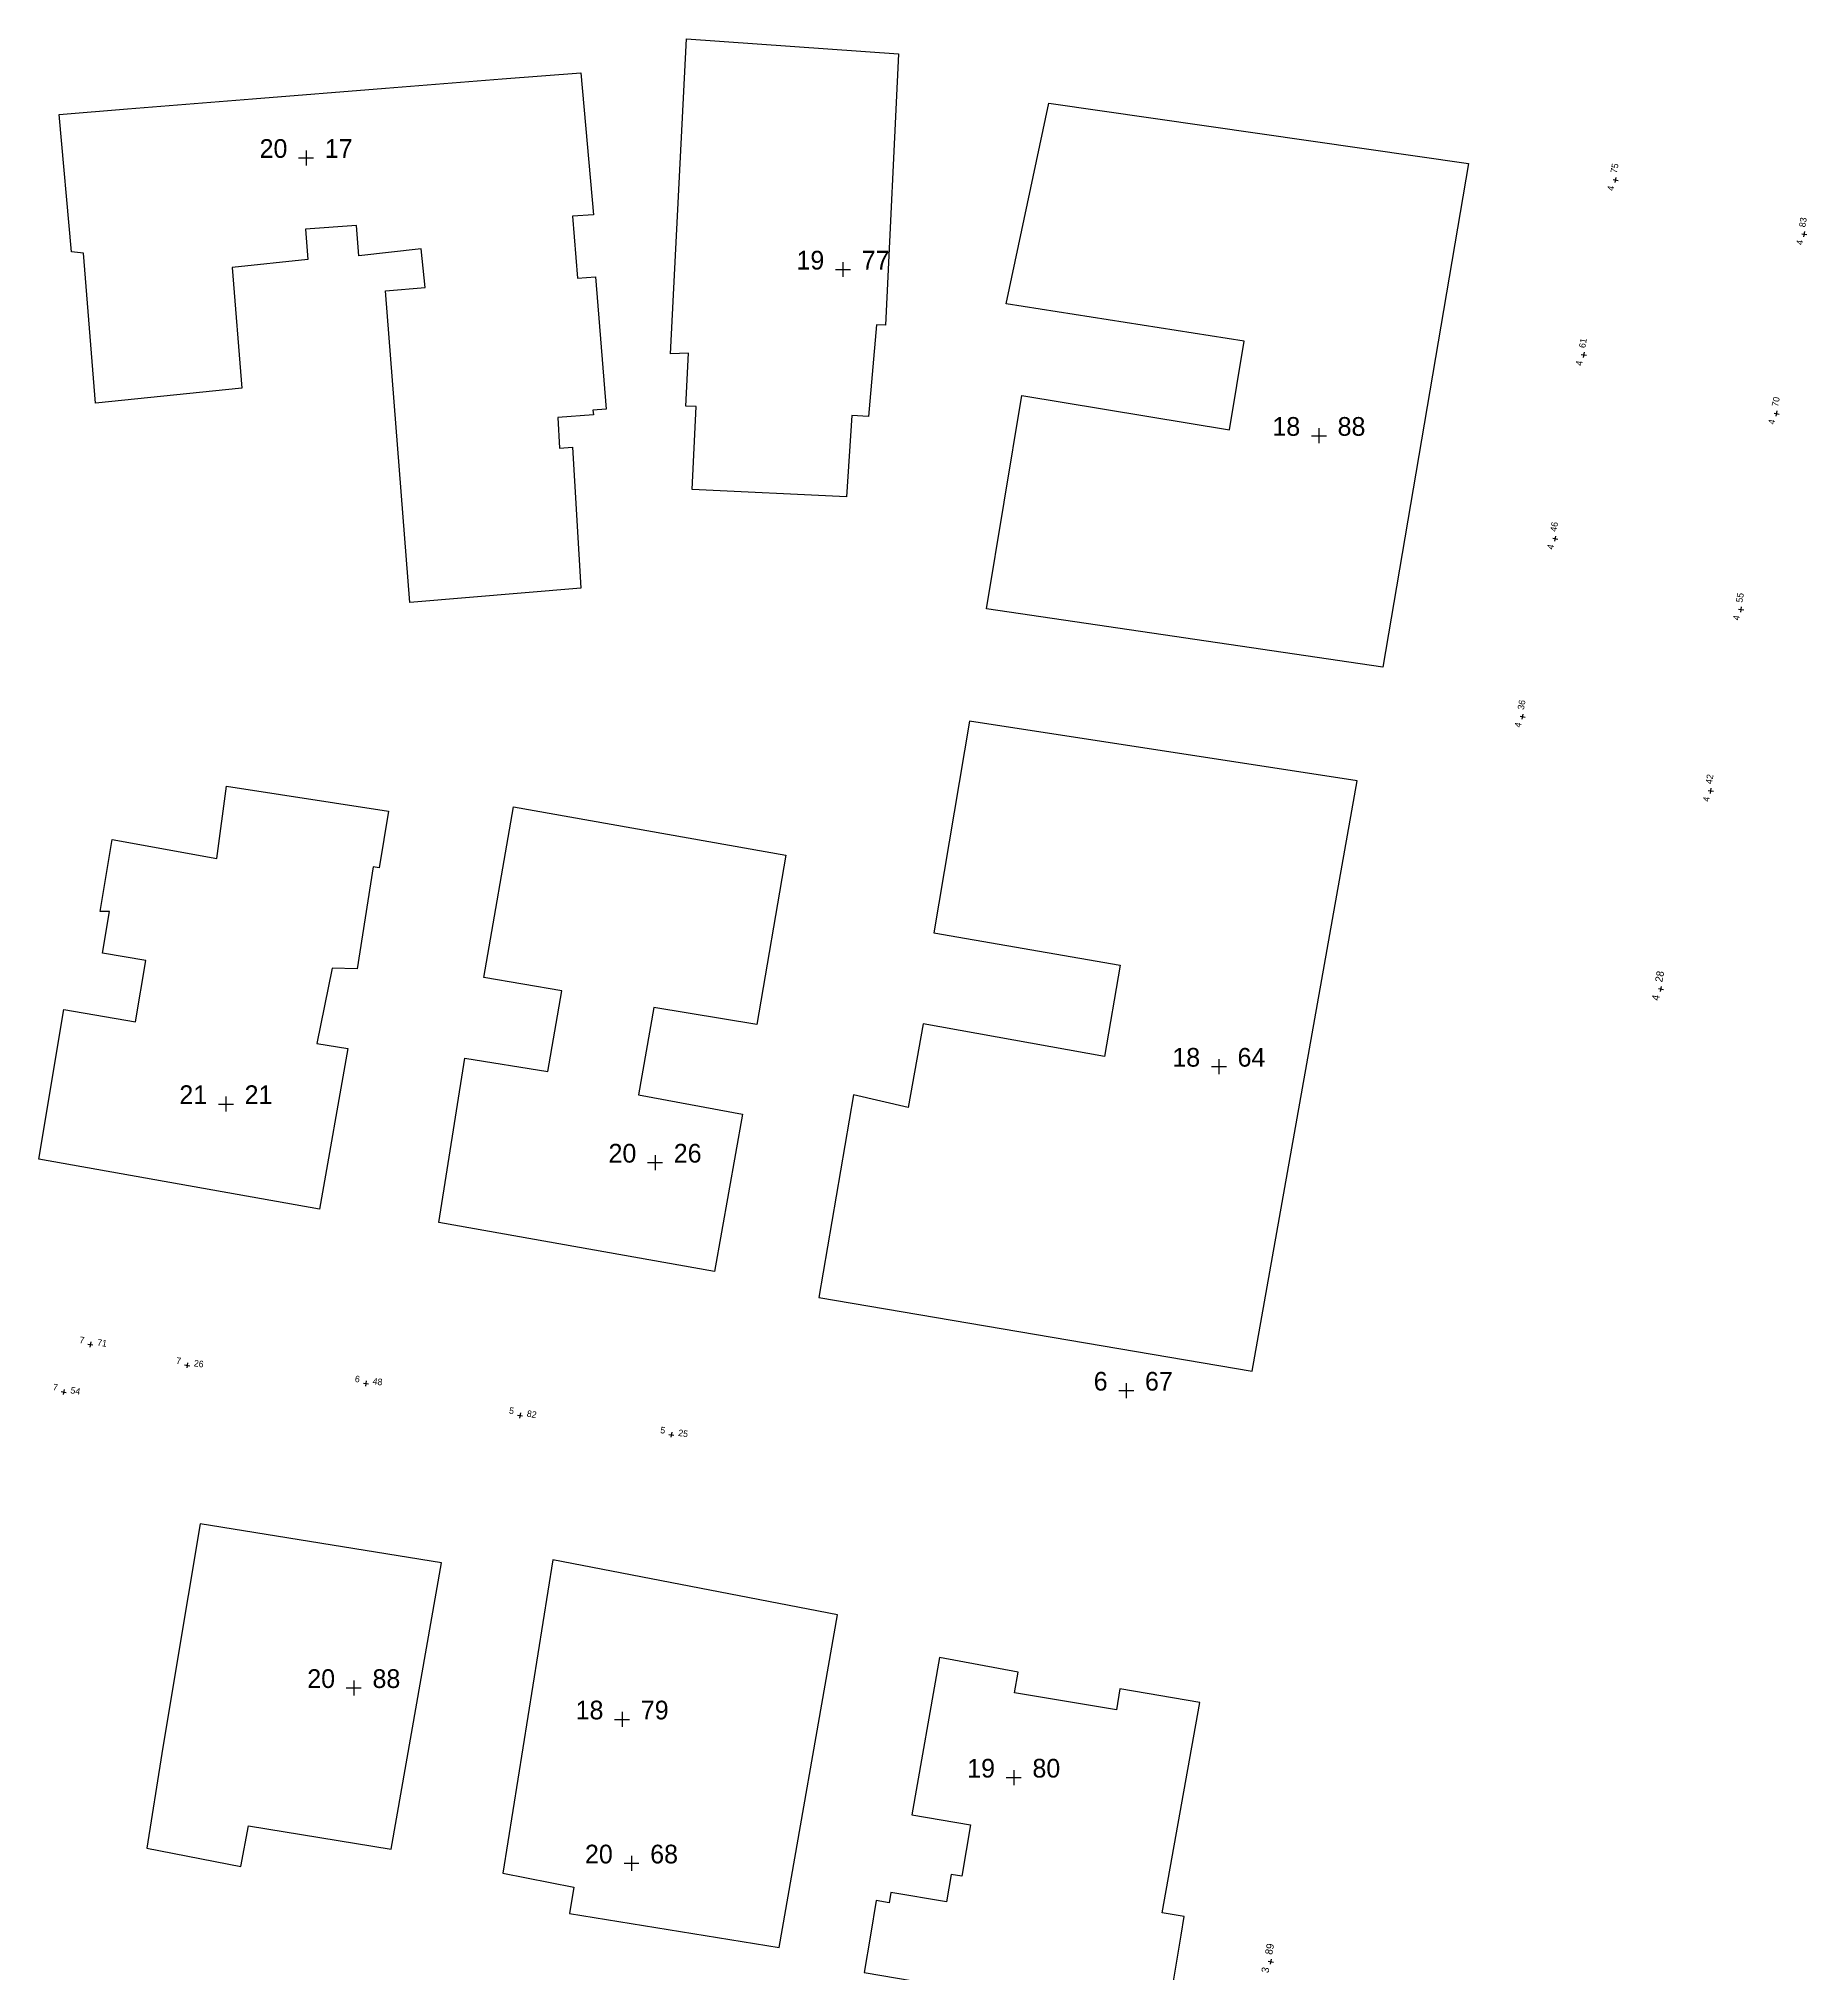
# Model space of a CAD drawing. Header units: inches. Extents: x 179019 to 255520, y 666000 to 809980.
# Drawn here: x 255156 to 255250.5, y 809768.6 to 809872 of the extents above; entities that cross this region are included whole.
import ezdxf
from ezdxf.enums import TextEntityAlignment as Align

# ---------------------------------------------------------------- set-up
doc = ezdxf.new("R2010")
doc.units = ezdxf.units.IN
doc.header["$MEASUREMENT"] = 0
for name, color, linetype in [('building levels', 6, 'Continuous'), ('orig buildings', 3, 'Continuous'), ('street levels', 5, 'Continuous')]:
    doc.layers.add(name, color=color, linetype=linetype)
doc.styles.add('hebtxt', font='hebtxt')

# ---------------------------------------------------------------- blocks, each defined once
blk = doc.blocks.new('1505')
for points in [[(-0.4, 0), (0.4, 0)], [(0, 0.4), (0, -0.4)]]:
    blk.add_lwpolyline(points)
at = {"style": 'hebtxt'}
blk.add_attdef('METER', text='', height=2, dxfattribs=at).set_placement((-1, 0), align=Align.RIGHT)
blk.add_attdef('CENTIMETER', (1, 0), '', height=2, dxfattribs=at)
blk = doc.blocks.new('1503')
for points in [[(-0.4, 0), (0.4, 0)], [(0, 0.4), (0, -0.4)]]:
    blk.add_lwpolyline(points)
at = {"style": 'hebtxt'}
blk.add_attdef('METER', text='', height=2, dxfattribs=at).set_placement((-1, 0), align=Align.RIGHT)
blk.add_attdef('CENTIMETER', (1, 0), '', height=2, dxfattribs=at)

msp = doc.modelspace()

# ---------------------------------------------------------------- linework, layer by layer
at = {"layer": 'orig buildings'}
for points, elevation in [([(255189.73, 809855.17), (255190.59, 809872.02), (255201.93, 809871.22), (255201.23, 809856.7), (255200.75, 809856.72), (255200.32, 809851.82), (255199.43, 809851.87), (255199.14, 809847.52), (255190.9, 809847.92), (255191.11, 809852.35), (255190.56, 809852.38), (255190.69, 809855.21), (255189.73, 809855.17)], 22.04), ([(255157.05, 809867.97), (255160.7, 809868.27), (255167.38, 809868.8), (255174.5, 809869.37), (255180.74, 809869.87), (255184.95, 809870.2), (255185.62, 809862.61), (255184.5, 809862.53), (255184.77, 809859.21), (255185.73, 809859.29), (255186.3, 809852.22), (255185.59, 809852.16), (255185.61, 809851.91), (255183.72, 809851.76), (255183.8, 809850.13), (255184.5, 809850.19), (255184.95, 809842.64), (255175.8, 809841.87), (255174.5, 809858.54), (255176.62, 809858.71), (255176.4, 809860.78), (255173.07, 809860.41), (255172.94, 809862.03), (255170.21, 809861.83), (255170.34, 809860.22), (255166.29, 809859.79), (255166.81, 809853.34), (255158.98, 809852.54), (255158.34, 809860.55), (255157.71, 809860.62), (255157.05, 809867.97)], 21.32), ([(255205.72, 809835.53), (255203.82, 809824.21), (255213.78, 809822.48), (255212.94, 809817.61), (255203.25, 809819.35), (255202.45, 809814.87), (255199.52, 809815.55), (255197.67, 809804.72), (255220.84, 809800.78), (255226.46, 809832.35)], 19.85), ([(255166, 809832.05), (255174.66, 809830.72), (255174.15, 809827.69), (255173.83, 809827.75), (255172.98, 809822.29), (255171.64, 809822.32), (255170.83, 809818.3), (255172.48, 809818.03), (255170.97, 809809.44), (255155.95, 809812.11), (255157.29, 809820.11), (255161.12, 809819.45), (255161.68, 809822.74), (255159.36, 809823.13), (255159.73, 809825.35), (255159.23, 809825.36), (255159.88, 809829.2), (255165.47, 809828.19), (255166, 809832.05)], 22.16), ([(255181.34, 809830.95), (255195.91, 809828.36), (255194.36, 809819.31), (255188.84, 809820.22), (255188.03, 809815.56), (255193.59, 809814.52), (255192.09, 809806.11), (255177.34, 809808.73), (255178.73, 809817.51), (255183.18, 809816.8), (255183.93, 809821.11), (255179.76, 809821.83)], 20.56), ([(255174.8, 809775.22), (255177.49, 809790.53), (255164.58, 809792.61), (255163.94, 809788.78), (255163.04, 809783.34), (255162.54, 809780.34), (255161.73, 809775.27), (255161.73, 809775.27), (255166.76, 809774.29), (255167.17, 809776.46), (255174.8, 809775.22)], 10.93), ([(255180.77, 809773.94), (255184.56, 809773.19), (255184.33, 809771.78), (255195.55, 809769.97), (255198.67, 809787.75), (255183.44, 809790.69)], 20.79)]:
    msp.add_lwpolyline(points, close=True, dxfattribs=dict(at, elevation=elevation))
msp.add_lwpolyline([(255227.83, 809838.42), (255206.64, 809841.53), (255208.53, 809852.95), (255219.63, 809851.11), (255220.42, 809855.84), (255207.69, 809857.84), (255209.97, 809868.57), (255232.41, 809865.35)], close=True, dxfattribs=at)
msp.add_lwpolyline([(255216.52, 809767.53), (255217.04, 809770.62), (255217.21, 809771.62), (255216.03, 809771.82), (255218.04, 809783.07), (255213.77, 809783.8), (255213.58, 809782.67), (255208.14, 809783.58), (255208.33, 809784.69), (255204.12, 809785.47), (255202.65, 809777.05), (255205.77, 809776.52), (255205.31, 809773.78), (255204.75, 809773.87), (255204.5, 809772.4), (255201.52, 809772.9), (255201.43, 809772.36), (255200.74, 809772.48), (255200.43, 809770.62), (255200.09, 809768.62), (255207.84, 809767.31)], dxfattribs=at)

# ---------------------------------------------------------------- block references
at = {"layer": 'building levels'}
ref = msp.add_blockref('1505', (255170.25, 809865.65, 20.17), dxfattribs=at)
ref.add_attrib('METER', '20', dxfattribs={"layer": '0', "height": 1, "style": 'hebtxt'}).set_placement((255169.25, 809865.65, 20.17), align=Align.RIGHT)
ref.add_attrib('CENTIMETER', '17', (255171.25, 809865.65, 20.17), dxfattribs={"layer": '0', "height": 1, "style": 'hebtxt'})
ref = msp.add_blockref('1505', (255198.96, 809859.68, 19.77), dxfattribs=at)
ref.add_attrib('METER', '19', dxfattribs={"layer": '0', "height": 1, "style": 'hebtxt'}).set_placement((255197.96, 809859.68, 19.77), align=Align.RIGHT)
ref.add_attrib('CENTIMETER', '77', (255199.96, 809859.68, 19.77), dxfattribs={"layer": '0', "height": 1, "style": 'hebtxt'})
ref = msp.add_blockref('1505', (255224.41, 809850.79, 18.88), dxfattribs=at)
ref.add_attrib('METER', '18', dxfattribs={"layer": '0', "height": 1, "style": 'hebtxt'}).set_placement((255223.41, 809850.79, 18.88), align=Align.RIGHT)
ref.add_attrib('CENTIMETER', '88', (255225.41, 809850.79, 18.88), dxfattribs={"layer": '0', "height": 1, "style": 'hebtxt'})
ref = msp.add_blockref('1505', (255219.06, 809817.06, 18.64), dxfattribs=at)
ref.add_attrib('METER', '18', dxfattribs={"layer": '0', "height": 1, "style": 'hebtxt'}).set_placement((255218.06, 809817.06, 18.64), align=Align.RIGHT)
ref.add_attrib('CENTIMETER', '64', (255220.06, 809817.06, 18.64), dxfattribs={"layer": '0', "height": 1, "style": 'hebtxt'})
ref = msp.add_blockref('1505', (255165.96, 809815.06, 21.21), dxfattribs=at)
ref.add_attrib('METER', '21', dxfattribs={"layer": '0', "height": 1, "style": 'hebtxt'}).set_placement((255164.96, 809815.06, 21.21), align=Align.RIGHT)
ref.add_attrib('CENTIMETER', '21', (255166.96, 809815.06, 21.21), dxfattribs={"layer": '0', "height": 1, "style": 'hebtxt'})
ref = msp.add_blockref('1505', (255188.91, 809811.93, 20.26), dxfattribs=at)
ref.add_attrib('METER', '20', dxfattribs={"layer": '0', "height": 1, "style": 'hebtxt'}).set_placement((255187.91, 809811.93, 20.26), align=Align.RIGHT)
ref.add_attrib('CENTIMETER', '26', (255189.91, 809811.93, 20.26), dxfattribs={"layer": '0', "height": 1, "style": 'hebtxt'})
ref = msp.add_blockref('1505', (255214.11, 809799.74, 6.67), dxfattribs=at)
ref.add_attrib('METER', '6', dxfattribs={"layer": '0', "height": 1, "style": 'hebtxt'}).set_placement((255213.11, 809799.74, 6.67), align=Align.RIGHT)
ref.add_attrib('CENTIMETER', '67', (255215.11, 809799.74, 6.67), dxfattribs={"layer": '0', "height": 1, "style": 'hebtxt'})
ref = msp.add_blockref('1505', (255172.8, 809783.84, 20.88), dxfattribs=at)
ref.add_attrib('METER', '20', dxfattribs={"layer": '0', "height": 1, "style": 'hebtxt'}).set_placement((255171.8, 809783.84, 20.88), align=Align.RIGHT)
ref.add_attrib('CENTIMETER', '88', (255173.8, 809783.84, 20.88), dxfattribs={"layer": '0', "height": 1, "style": 'hebtxt'})
ref = msp.add_blockref('1505', (255187.15, 809782.16, 18.79), dxfattribs=at)
ref.add_attrib('METER', '18', dxfattribs={"layer": '0', "height": 1, "style": 'hebtxt'}).set_placement((255186.15, 809782.16, 18.79), align=Align.RIGHT)
ref.add_attrib('CENTIMETER', '79', (255188.15, 809782.16, 18.79), dxfattribs={"layer": '0', "height": 1, "style": 'hebtxt'})
ref = msp.add_blockref('1505', (255208.09, 809779.05, 19.8), dxfattribs=at)
ref.add_attrib('METER', '19', dxfattribs={"layer": '0', "height": 1, "style": 'hebtxt'}).set_placement((255207.09, 809779.05, 19.8), align=Align.RIGHT)
ref.add_attrib('CENTIMETER', '80', (255209.09, 809779.05, 19.8), dxfattribs={"layer": '0', "height": 1, "style": 'hebtxt'})
ref = msp.add_blockref('1505', (255187.65, 809774.47, 20.68), dxfattribs=at)
ref.add_attrib('METER', '20', dxfattribs={"layer": '0', "height": 1, "style": 'hebtxt'}).set_placement((255186.65, 809774.46, 20.68), align=Align.RIGHT)
ref.add_attrib('CENTIMETER', '68', (255188.65, 809774.46, 20.68), dxfattribs={"layer": '0', "height": 1, "style": 'hebtxt'})
at = {"layer": 'street levels'}
ref = msp.add_blockref('1503', (255240.28, 809864.47, -5.85), dxfattribs=dict(at, xscale=0.35, yscale=0.35, zscale=0.35, rotation=79.47246976185635))
ref.add_attrib('METER', '4', dxfattribs={"layer": '0', "height": 0.35, "rotation": 79.4725, "style": 'hebtxt'}).set_placement((255240.21, 809864.12, -5.85), align=Align.RIGHT)
ref.add_attrib('CENTIMETER', '75', (255240.34, 809864.81, -5.85), dxfattribs={"layer": '0', "height": 0.35, "rotation": 79.4725, "style": 'hebtxt'})
ref = msp.add_blockref('1503', (255250.37, 809861.57, -5.77), dxfattribs=dict(at, xscale=0.35, yscale=0.35, zscale=0.35, rotation=81.0581661832337))
ref.add_attrib('METER', '4', dxfattribs={"layer": '0', "height": 0.35, "rotation": 81.0582, "style": 'hebtxt'}).set_placement((255250.31, 809861.23, -5.77), align=Align.RIGHT)
ref.add_attrib('CENTIMETER', '83', (255250.42, 809861.92, -5.77), dxfattribs={"layer": '0', "height": 0.35, "rotation": 81.0582, "style": 'hebtxt'})
ref = msp.add_blockref('1503', (255238.58, 809855.12, -6), dxfattribs=dict(at, xscale=0.35, yscale=0.35, zscale=0.35, rotation=79.99642274443771))
ref.add_attrib('METER', '4', dxfattribs={"layer": '0', "height": 0.35, "rotation": 79.9964, "style": 'hebtxt'}).set_placement((255238.52, 809854.77, -6), align=Align.RIGHT)
ref.add_attrib('CENTIMETER', '61', (255238.65, 809855.46, -6), dxfattribs={"layer": '0', "height": 0.35, "rotation": 79.9964, "style": 'hebtxt'})
ref = msp.add_blockref('1503', (255248.89, 809851.98, -5.91), dxfattribs=dict(at, xscale=0.35, yscale=0.35, zscale=0.35, rotation=78.64258115212516))
ref.add_attrib('METER', '4', dxfattribs={"layer": '0', "height": 0.35, "rotation": 78.6426, "style": 'hebtxt'}).set_placement((255248.82, 809851.63, -5.91), align=Align.RIGHT)
ref.add_attrib('CENTIMETER', '70', (255248.96, 809852.32, -5.91), dxfattribs={"layer": '0', "height": 0.35, "rotation": 78.6426, "style": 'hebtxt'})
ref = msp.add_blockref('1503', (255237.05, 809845.29, -6.14), dxfattribs=dict(at, xscale=0.35, yscale=0.35, zscale=0.35, rotation=79.65501109036722))
ref.add_attrib('METER', '4', dxfattribs={"layer": '0', "height": 0.35, "rotation": 79.655, "style": 'hebtxt'}).set_placement((255236.99, 809844.95, -6.14), align=Align.RIGHT)
ref.add_attrib('CENTIMETER', '46', (255237.11, 809845.64, -6.14), dxfattribs={"layer": '0', "height": 0.35, "rotation": 79.655, "style": 'hebtxt'})
ref = msp.add_blockref('1503', (255246.99, 809841.5, -6.05), dxfattribs=dict(at, xscale=0.35, yscale=0.35, zscale=0.35, rotation=80.20756394705015))
ref.add_attrib('METER', '4', dxfattribs={"layer": '0', "height": 0.35, "rotation": 80.2076, "style": 'hebtxt'}).set_placement((255246.93, 809841.16, -6.05), align=Align.RIGHT)
ref.add_attrib('CENTIMETER', '55', (255247.05, 809841.85, -6.05), dxfattribs={"layer": '0', "height": 0.35, "rotation": 80.2076, "style": 'hebtxt'})
ref = msp.add_blockref('1503', (255235.31, 809835.77, -6.25), dxfattribs=dict(at, xscale=0.35, yscale=0.35, zscale=0.35, rotation=79.71141803876898))
ref.add_attrib('METER', '4', dxfattribs={"layer": '0', "height": 0.35, "rotation": 79.7114, "style": 'hebtxt'}).set_placement((255235.25, 809835.43, -6.25), align=Align.RIGHT)
ref.add_attrib('CENTIMETER', '36', (255235.37, 809836.12, -6.25), dxfattribs={"layer": '0', "height": 0.35, "rotation": 79.7114, "style": 'hebtxt'})
ref = msp.add_blockref('1503', (255245.37, 809831.81, -6.18), dxfattribs=dict(at, xscale=0.35, yscale=0.35, zscale=0.35, rotation=81.11113740872214))
ref.add_attrib('METER', '4', dxfattribs={"layer": '0', "height": 0.35, "rotation": 81.1111, "style": 'hebtxt'}).set_placement((255245.32, 809831.46, -6.18), align=Align.RIGHT)
ref.add_attrib('CENTIMETER', '42', (255245.43, 809832.15, -6.18), dxfattribs={"layer": '0', "height": 0.35, "rotation": 81.1111, "style": 'hebtxt'})
ref = msp.add_blockref('1503', (255242.7, 809821.21, 4.44), dxfattribs=dict(at, xscale=0.35, yscale=0.35, zscale=0.35, rotation=79.54344052536656))
ref.add_attrib('METER', '4', dxfattribs={"layer": '0', "height": 0.4, "rotation": 79.5434, "style": 'hebtxt'}).set_placement((255242.64, 809820.86, 4.44), align=Align.RIGHT)
ref.add_attrib('CENTIMETER', '28', (255242.77, 809821.55, 4.44), dxfattribs={"layer": '0', "height": 0.4, "rotation": 79.5434, "style": 'hebtxt'})
ref = msp.add_blockref('1503', (255158.71, 809802.2), dxfattribs=dict(at, xscale=0.35, yscale=0.35, zscale=0.35, rotation=351.6912554679814))
ref.add_attrib('METER', '7', dxfattribs={"layer": '0', "height": 0.35, "rotation": 351.6913, "style": 'hebtxt'}).set_placement((255158.37, 809802.25), align=Align.RIGHT)
ref.add_attrib('CENTIMETER', '71', (255159.06, 809802.15), dxfattribs={"layer": '0', "height": 0.35, "rotation": 351.6913, "style": 'hebtxt'})
ref = msp.add_blockref('1503', (255163.89, 809801.09), dxfattribs=dict(at, xscale=0.35, yscale=0.35, zscale=0.35, rotation=352.540542193629))
ref.add_attrib('METER', '7', dxfattribs={"layer": '0', "height": 0.35, "rotation": 352.5405, "style": 'hebtxt'}).set_placement((255163.54, 809801.14), align=Align.RIGHT)
ref.add_attrib('CENTIMETER', '26', (255164.23, 809801.04), dxfattribs={"layer": '0', "height": 0.35, "rotation": 352.5405, "style": 'hebtxt'})
ref = msp.add_blockref('1503', (255173.45, 809800.12), dxfattribs=dict(at, xscale=0.35, yscale=0.35, zscale=0.35, rotation=352.4959206092818))
ref.add_attrib('METER', '6', dxfattribs={"layer": '0', "height": 0.35, "rotation": 352.4959, "style": 'hebtxt'}).set_placement((255173.1, 809800.17), align=Align.RIGHT)
ref.add_attrib('CENTIMETER', '48', (255173.79, 809800.08), dxfattribs={"layer": '0', "height": 0.35, "rotation": 352.4959, "style": 'hebtxt'})
ref = msp.add_blockref('1503', (255157.29, 809799.66), dxfattribs=dict(at, xscale=0.35, yscale=0.35, zscale=0.35, rotation=350.1623229233437))
ref.add_attrib('METER', '7', dxfattribs={"layer": '0', "height": 0.35, "rotation": 350.1623, "style": 'hebtxt'}).set_placement((255156.94, 809799.72), align=Align.RIGHT)
ref.add_attrib('CENTIMETER', '54', (255157.63, 809799.6), dxfattribs={"layer": '0', "height": 0.35, "rotation": 350.1623, "style": 'hebtxt'})
ref = msp.add_blockref('1503', (255181.69, 809798.41), dxfattribs=dict(at, xscale=0.3500000000000001, yscale=0.3500000000000001, zscale=0.3500000000000001, rotation=350.2555810595193))
ref.add_attrib('METER', '5', dxfattribs={"layer": '0', "height": 0.35, "rotation": 350.2556, "style": 'hebtxt'}).set_placement((255181.34, 809798.47), align=Align.RIGHT)
ref.add_attrib('CENTIMETER', '82', (255182.03, 809798.35), dxfattribs={"layer": '0', "height": 0.35, "rotation": 350.2556, "style": 'hebtxt'})
ref = msp.add_blockref('1503', (255189.78, 809797.38), dxfattribs=dict(at, xscale=0.35, yscale=0.35, zscale=0.35, rotation=351.4378737560345))
ref.add_attrib('METER', '5', dxfattribs={"layer": '0', "height": 0.35, "rotation": 351.4379, "style": 'hebtxt'}).set_placement((255189.43, 809797.43), align=Align.RIGHT)
ref.add_attrib('CENTIMETER', '25', (255190.13, 809797.32), dxfattribs={"layer": '0', "height": 0.35, "rotation": 351.4379, "style": 'hebtxt'})
ref = msp.add_blockref('1503', (255221.84, 809769.21, 4.05), dxfattribs=dict(at, xscale=0.35, yscale=0.35, zscale=0.35, rotation=79.03496684653379))
ref.add_attrib('METER', '3', dxfattribs={"layer": '0', "height": 0.4, "rotation": 79.035, "style": 'hebtxt'}).set_placement((255221.77, 809768.87, 4.05), align=Align.RIGHT)
ref.add_attrib('CENTIMETER', '89', (255221.91, 809769.55, 4.05), dxfattribs={"layer": '0', "height": 0.4, "rotation": 79.035, "style": 'hebtxt'})

doc.saveas('drawing.dxf')
